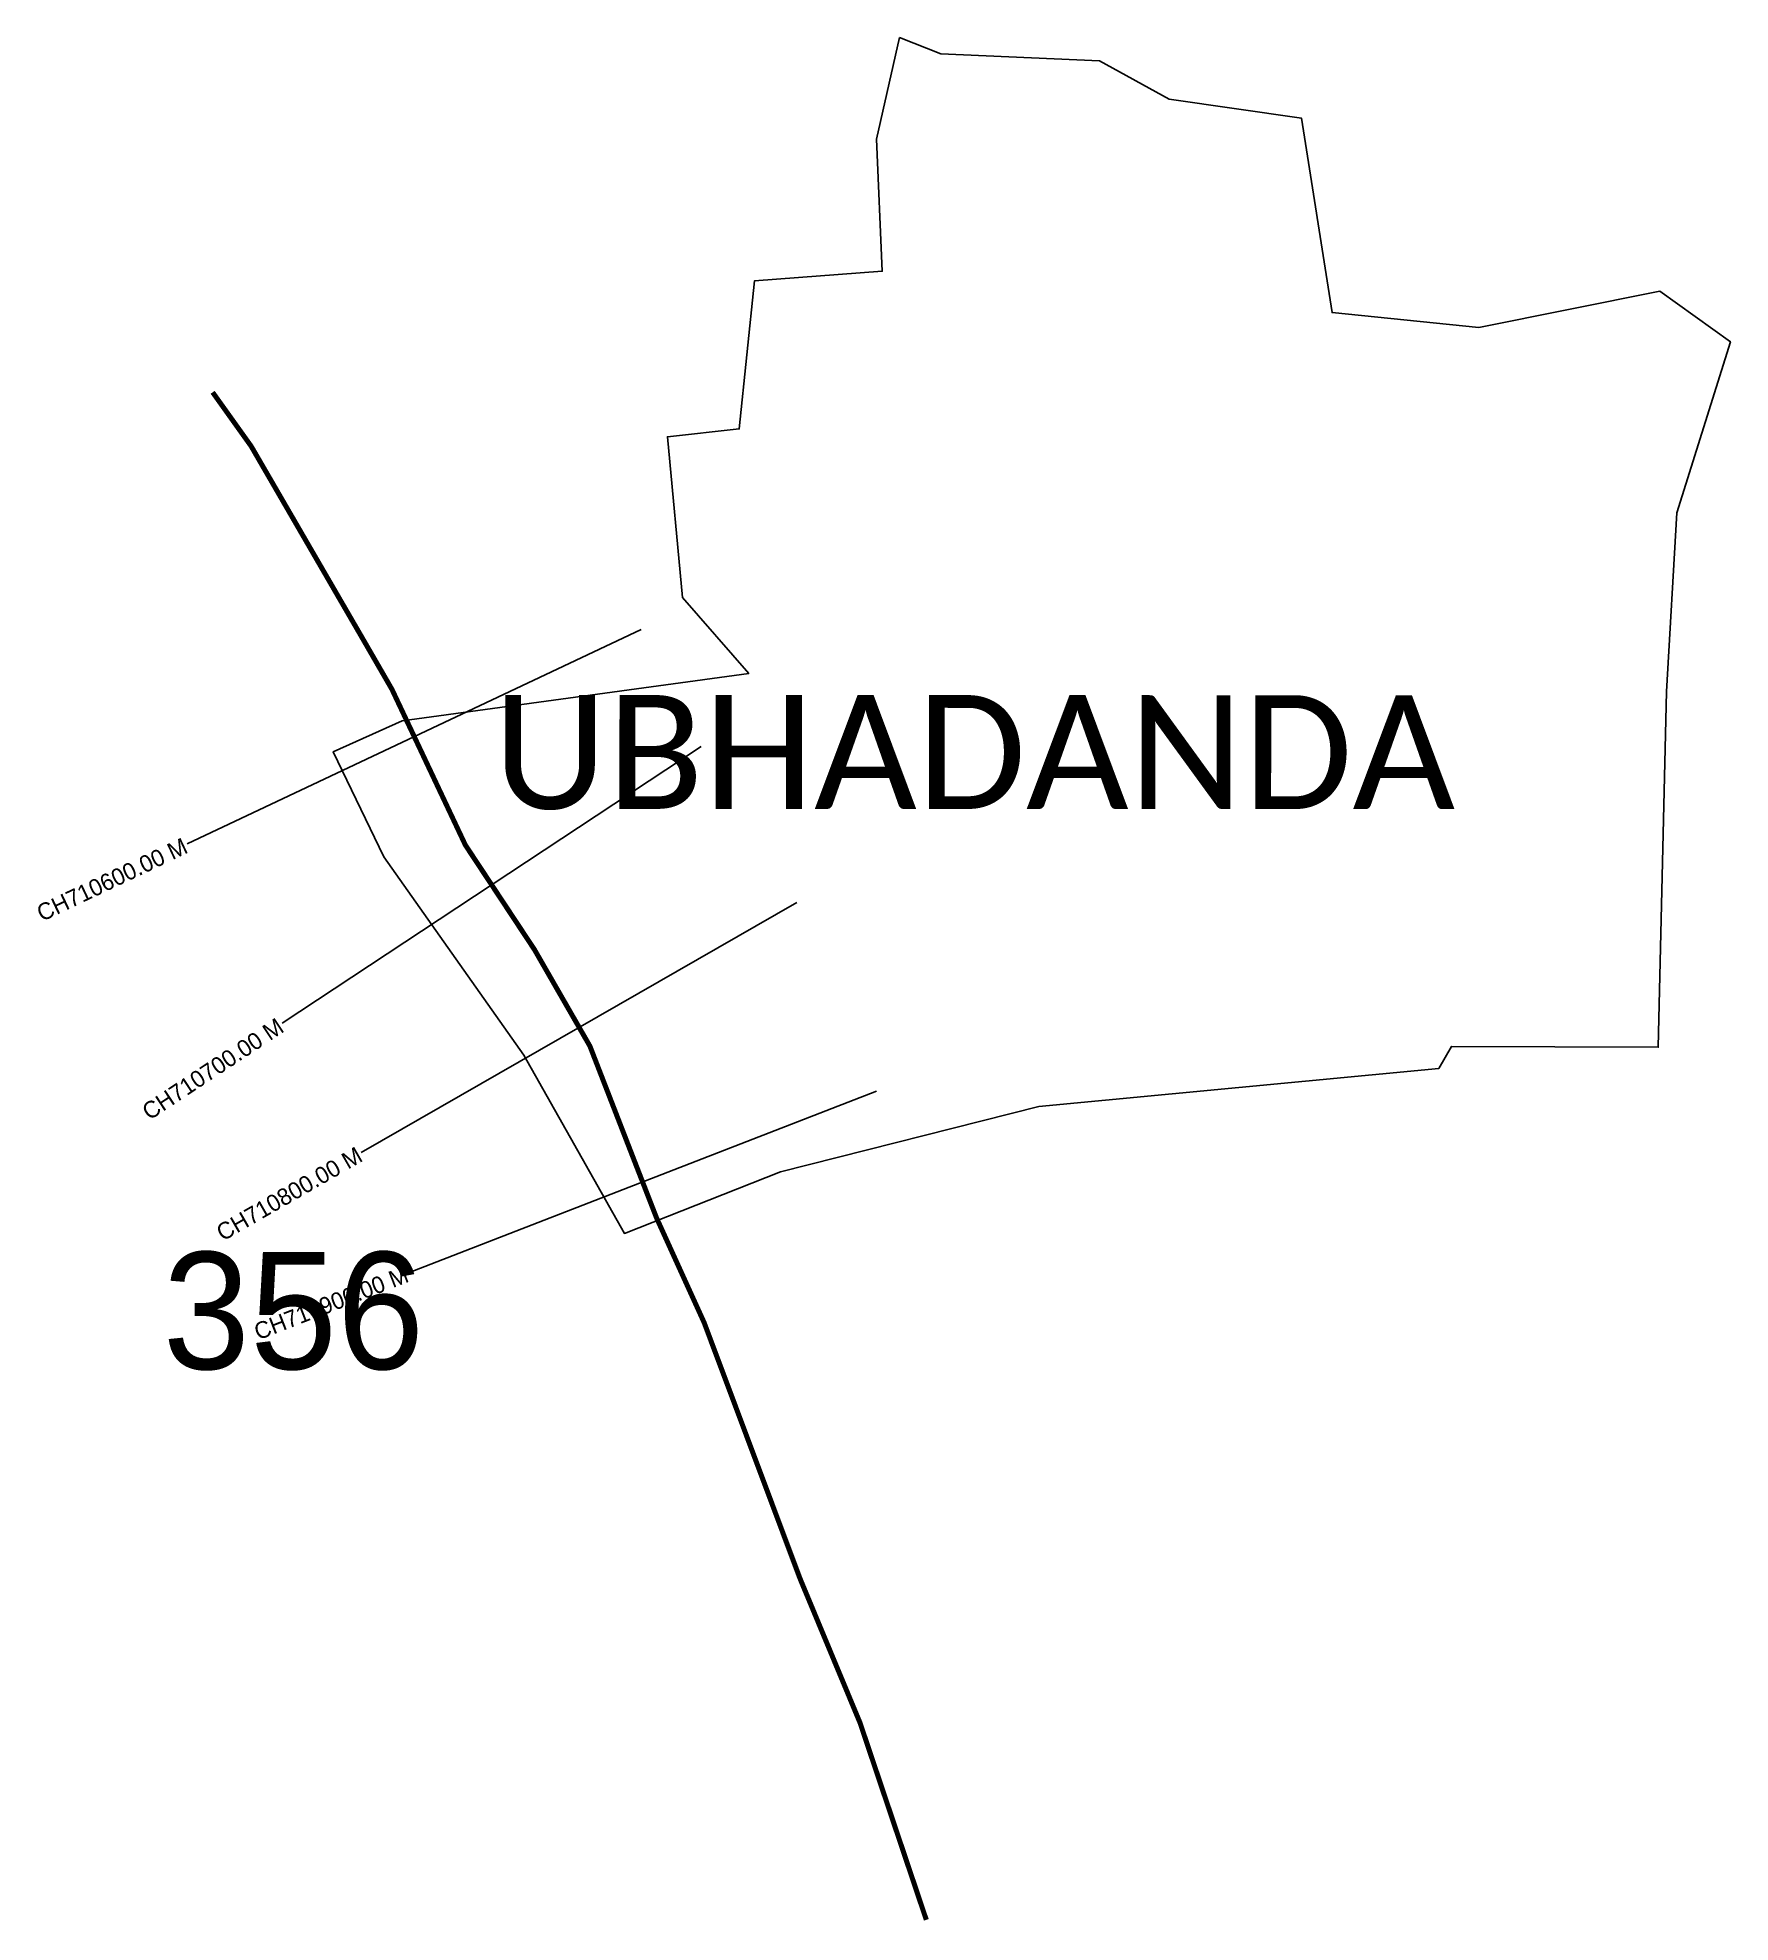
# Model space of a CAD drawing. Header units: metres. Extents: x 352776 to 353788, y 1752175 to 1753301.
import ezdxf
from ezdxf.enums import TextEntityAlignment as Align

# ---------------------------------------------------------------- set-up
doc = ezdxf.new("R2010")
doc.units = ezdxf.units.M
for name, color, linetype in [('CS', 134, 'Continuous'), ('CSMark', 6, 'Continuous'), ('NATURALLY PROTECTED', 3, 'Continuous'), ('VILLAGE NAME', 250, 'Continuous')]:
    doc.layers.add(name, color=color, linetype=linetype)

msp = doc.modelspace()

# ---------------------------------------------------------------- linework, layer by layer
at = {"color": 6}
for points in [[(353315.9, 1753291.1), (353410.8, 1753286.8), (353452.5, 1753264), (353531.5, 1753252.5), (353549.7, 1753136.4), (353637.4, 1753127.6), (353745.6, 1753149.3), (353787.7, 1753119), (353755.8, 1753016.8), (353749.5, 1752910), (353744.6, 1752697.5), (353621, 1752698), (353613.5, 1752684.8), (353374.5, 1752662.1), (353220.2, 1752623.1), (353126.9, 1752586.3), (353066.9, 1752692.7), (352983.2, 1752811.3), (352953, 1752874.1), (352994.1, 1752892.5), (353201.2, 1752920.9), (353161.7, 1752966.2), (353152.6, 1753062.2), (353195.5, 1753066.9), (353204.7, 1753155.4), (353281, 1753161.1), (353277.6, 1753240.1), (353291.3, 1753300.7)], [(353291.3, 1753300.7), (353315.9, 1753291.1)]]:
    msp.add_lwpolyline(points, dxfattribs=at)
at = {"layer": 'CS'}
for p, q in [((353137, 1752947.1), (352865.7, 1752819)), ((353172.8, 1752877.2), (352922.4, 1752711.9)), ((353230, 1752784), (352969.7, 1752634.7)), ((353277.6, 1752671.3), (352998, 1752562.7))]:
    msp.add_line(p, q, dxfattribs=at)
at = {"layer": 'NATURALLY PROTECTED', "const_width": 3, "flags": 128}
msp.add_lwpolyline([(352880.9, 1753088.8), (352903.9, 1753056.6), (352952, 1752973.6), (352970.9, 1752941), (352988, 1752911.4), (353031.9, 1752818.3), (353073.2, 1752755.8), (353106.3, 1752698.2), (353130.8, 1752635), (353146.1, 1752595.6), (353174.6, 1752532.9), (353231.8, 1752380.2), (353267.7, 1752293.9), (353307.3, 1752176.2)], dxfattribs=at)

# ---------------------------------------------------------------- texts
at = {"insert": (352851.1, 1752575.2), "char_height": 70, "attachment_point": 1}
msp.add_mtext_dynamic_manual_height_columns('356', width=95.172, gutter_width=1, heights=[0], dxfattribs=at)
at = {"layer": 'CSMark'}
for s, rotation, p in [('CH710600.00 M', 25.2821, (352864.8, 1752818.5)), ('CH710700.00 M', 33.4299, (352921.6, 1752711.4)), ('CH710800.00 M', 29.847, (352968.9, 1752634.2)), ('CH710900.00 M', 21.234, (352997.1, 1752562.3))]:
    msp.add_text(s, height=10, rotation=rotation, dxfattribs=at).set_placement(p, align=Align.MIDDLE_RIGHT)
at = {"layer": 'VILLAGE NAME', "insert": (353048.5, 1752908), "char_height": 68.037, "attachment_point": 1, "rotation": 359.9793}
msp.add_mtext_dynamic_manual_height_columns('{\\fCalibri|b0|i0|c0|p34;UBHADANDA}', width=671.379, gutter_width=340.2, heights=[0], dxfattribs=at)

doc.saveas('drawing.dxf')
